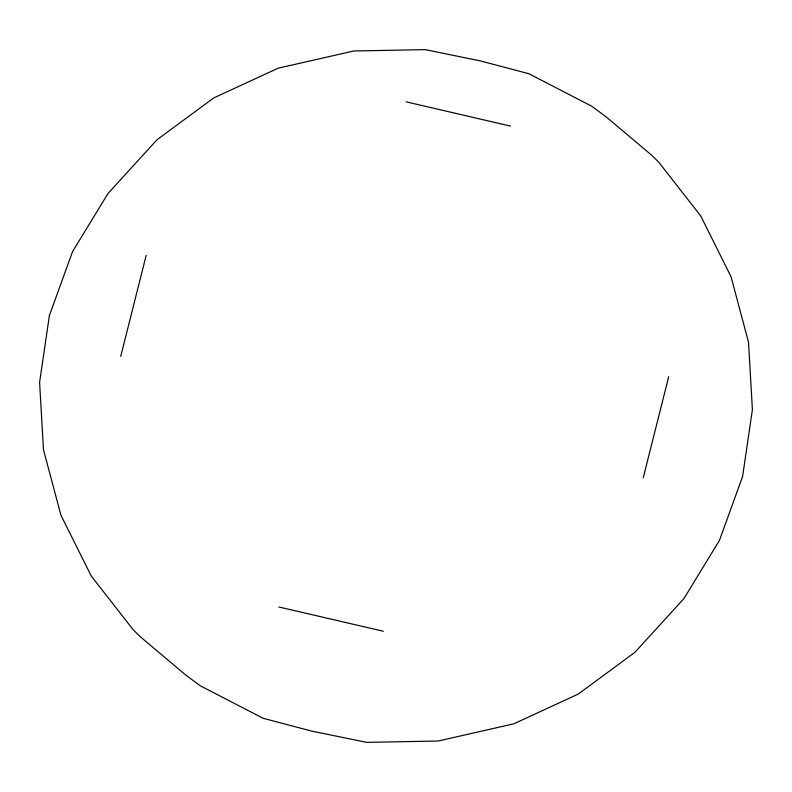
<?xml version="1.0" encoding="UTF-8"?>
<svg xmlns="http://www.w3.org/2000/svg" width="792" height="792" viewBox="0 0 792 792"><rect width="100%" height="100%" fill="white"/><g stroke="black" fill="none" stroke-linecap="round" stroke-linejoin="round"><path stroke-width="1.19" d="M120.731 356.37L146.183 255.341M643.243 477.754L668.696 376.725M406.078 101.831L510.583 126.116M278.843 606.979L383.348 631.254M49.401 315.483L39.6 382.397L43.491 449.836L60.925 515.206L91.248 576.002L133.274 629.868L140.818 637.184L185.397 674.754L200.148 685.714L263.152 718.304L311.603 731.075L366.736 742.371L438.224 741.015L513.79 723.829L578.269 694.069L634.937 652.281L683.912 598.613L719.473 540.342L742.599 476.517L752.4 409.603L748.509 342.164L731.075 276.794L700.752 215.998L658.726 162.132L651.182 154.816L606.603 117.246L591.852 106.286L528.848 73.696L480.397 60.925L425.264 49.629L353.776 50.985L278.21 68.171L213.731 97.931L157.064 139.719L108.088 193.387L72.527 251.658L49.401 315.483"/></g></svg>
